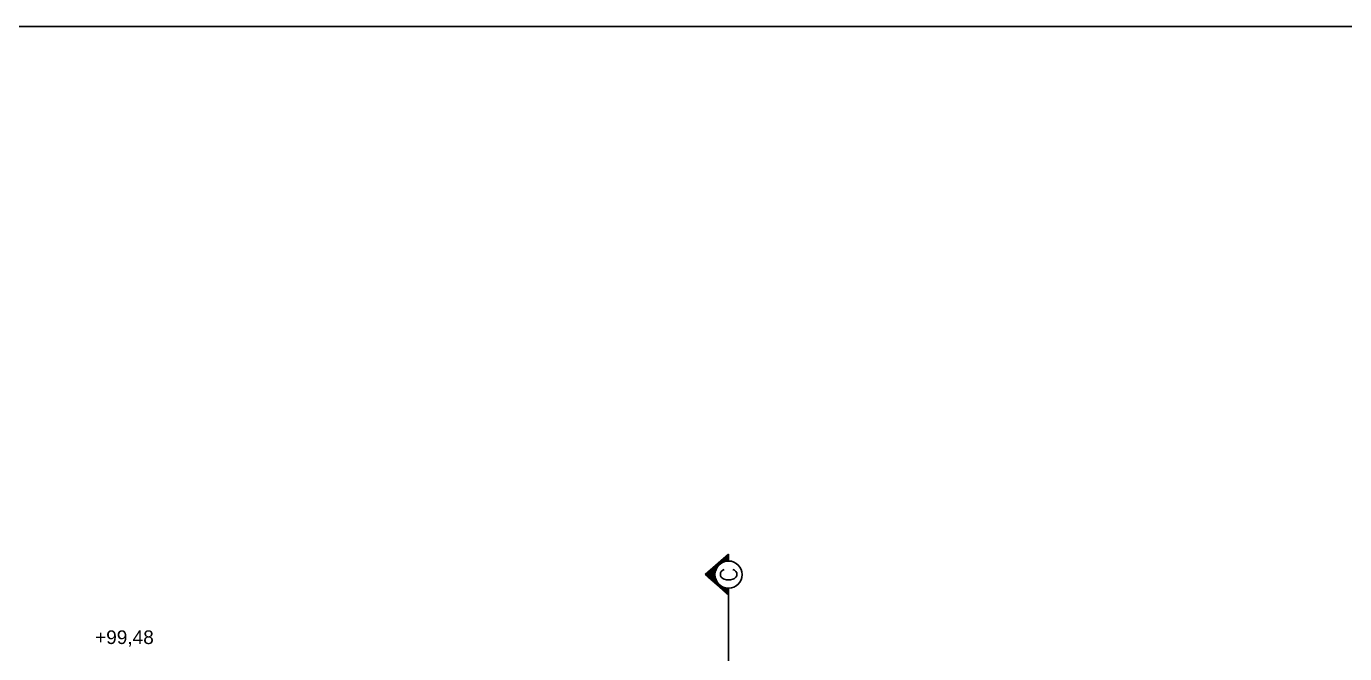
# Model space of a CAD drawing. Header units: millimetres. Extents: x 2698011 to 2856548, y 1019778 to 1210064.
# Drawn here: x 2782281 to 2806480, y 1177491 to 1189011 of the extents above; entities that cross this region are included whole.
import ezdxf
from ezdxf.enums import TextEntityAlignment as Align

# ---------------------------------------------------------------- set-up
doc = ezdxf.new("R2010")
doc.units = ezdxf.units.MM
for name, color, linetype in [('.signos y marcas', 9, 'Continuous'), ('Arq. Niveles', 9, 'Continuous'), ('LOTES', 9, 'Continuous')]:
    doc.layers.add(name, color=color, linetype=linetype)
doc.styles.add('BGOTHL', font='romans.shx')
doc.styles.add('Estilo1', font='simplex.shx', dxfattribs={"height": 0.15})

# ---------------------------------------------------------------- blocks, each defined once
blk = doc.blocks.new('A$C1FB93DB3')
at = {"layer": 'LOTES', "ltscale": 3}
blk.add_line((-21.026, -13.895), (-29.323, -99.117), dxfattribs=at)
blk = doc.blocks.new('*X97')
at = {"color": 0}
for p, q in [((-0.513, 0.19), (-0.513, 0.245)), ((-0.5, 0.2), (-0.5, 0.259)), ((-0.488, 0.209), (-0.488, 0.273)), ((-0.475, 0.217), (-0.475, 0.288)), ((-0.463, 0.223), (-0.463, 0.302)), ((-0.45, 0.229), (-0.45, 0.316)), ((-0.438, 0.234), (-0.438, 0.33)), ((-0.425, 0.238), (-0.425, 0.345)), ((-0.413, 0.242), (-0.413, 0.359)), ((-0.4, 0.245), (-0.4, 0.373)), ((-0.388, 0.247), (-0.388, 0.388)), ((-0.375, 0.249), (-0.375, 0.402)), ((-0.362, 0.25), (-0.362, 0.416)), ((-0.35, 0.25), (-0.35, 0.43)), ((-0.338, 0.25), (-0.338, 0.416)), ((-0.325, 0.249), (-0.325, 0.402)), ((-0.312, 0.247), (-0.312, 0.388)), ((-0.3, 0.245), (-0.3, 0.373)), ((-0.287, 0.242), (-0.287, 0.359)), ((-0.275, 0.238), (-0.275, 0.345)), ((-0.263, 0.234), (-0.263, 0.33)), ((-0.25, 0.229), (-0.25, 0.316)), ((-0.237, 0.223), (-0.237, 0.302)), ((-0.225, 0.217), (-0.225, 0.288)), ((-0.212, 0.209), (-0.212, 0.273)), ((-0.2, 0.2), (-0.2, 0.259)), ((-0.188, 0.19), (-0.188, 0.245)), ((-0.725, 0), (-0.725, 0.002)), ((-0.713, 0), (-0.713, 0.016)), ((-0.7, 0), (-0.7, 0.03)), ((-0.688, 0), (-0.688, 0.045)), ((-0.675, 0), (-0.675, 0.059)), ((-0.663, 0), (-0.663, 0.073)), ((-0.65, 0), (-0.65, 0.088)), ((-0.638, 0), (-0.638, 0.102)), ((-0.625, 0), (-0.625, 0.116)), ((-0.613, 0), (-0.613, 0.13)), ((-0.6, 0), (-0.6, 0.145)), ((-0.588, 0.078), (-0.588, 0.159)), ((-0.575, 0.109), (-0.575, 0.173)), ((-0.563, 0.132), (-0.563, 0.188)), ((-0.55, 0.15), (-0.55, 0.202)), ((-0.538, 0.165), (-0.538, 0.216)), ((-0.525, 0.179), (-0.525, 0.23)), ((-0.175, 0.179), (-0.175, 0.23)), ((-0.163, 0.165), (-0.163, 0.216)), ((-0.15, 0.15), (-0.15, 0.202)), ((-0.138, 0.132), (-0.138, 0.188)), ((-0.125, 0.109), (-0.125, 0.173)), ((-0.113, 0.078), (-0.113, 0.159)), ((-0.1, 0), (-0.1, 0.145)), ((-0.087, 0), (-0.087, 0.13)), ((-0.075, 0), (-0.075, 0.116)), ((-0.062, 0), (-0.062, 0.102)), ((-0.05, 0), (-0.05, 0.088)), ((-0.037, 0), (-0.037, 0.073)), ((-0.025, 0), (-0.025, 0.059)), ((-0.013, 0), (-0.013, 0.045)), ((0, 0), (0, 0.03)), ((0.013, 0), (0.013, 0.016)), ((0.025, 0), (0.025, 0.002))]:
    blk.add_line(p, q, dxfattribs=at)
blk = doc.blocks.new('CRT-DIRD')
at = {"color": 4}
for p, q in [((0.35, 0.43), (-0.027, 0)), ((0.727, 0), (0.35, 0.43)), ((-0.027, 0), (0.1, 0)), ((0.6, 0), (0.727, 0))]:
    blk.add_line(p, q, dxfattribs=at)
blk.add_circle((0.35, 0), 0.25, dxfattribs=at)
blk.add_blockref('*X97', (0.7, 0), dxfattribs=at)
at = {"color": 4, "style": 'BGOTHL'}
blk.add_attdef('CORTE', text='', height=0.3, dxfattribs=at).set_placement((0.35, -0.15), align=Align.CENTER)

msp = doc.modelspace()

# ---------------------------------------------------------------- linework, layer by layer
at = {"layer": '.signos y marcas'}
msp.add_lwpolyline([(2795171.718, 1177360.659), (2795171.718, 1178564.702), (2795171.718, 1178564.702)], dxfattribs=at)

# ---------------------------------------------------------------- block references
at = {"layer": '.signos y marcas', "xscale": 1000, "yscale": 1000, "zscale": 1000, "rotation": 90}
msp.add_blockref('CRT-DIRD', (2795171.711, 1178591.278), dxfattribs=at).add_auto_attribs({'CORTE': 'C'})
at = {"xscale": 1000, "yscale": 1000, "zscale": 1000, "rotation": 275.5607761118083}
msp.add_blockref('A$C1FB93DB3', (2843317.747, 1169430.057), dxfattribs=at)

# ---------------------------------------------------------------- texts
at = {"layer": 'Arq. Niveles', "insert": (2784620.39, 1177917.183), "char_height": 250, "width": 1800, "attachment_point": 3, "rotation": 0.0000089, "style": 'Estilo1'}
msp.add_mtext('{\\fArial|b0|i0|c0|p34;+99,48}', dxfattribs=at)

doc.saveas('drawing.dxf')
